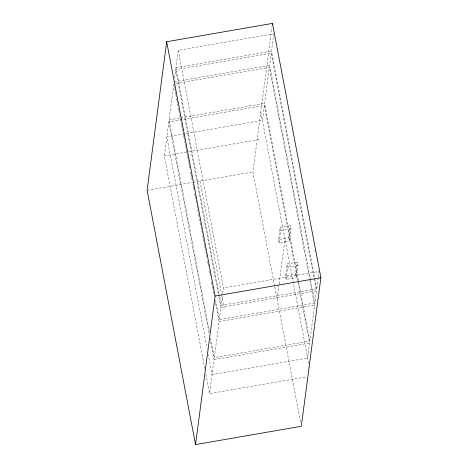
<?xml version="1.0" encoding="UTF-8"?>
<svg xmlns="http://www.w3.org/2000/svg" width="468" height="468" viewBox="0 0 468 468"><rect width="100%" height="100%" fill="white"/><g stroke="black" fill="none" stroke-linecap="round" stroke-linejoin="round"><path stroke-width="0.35" stroke-dasharray="2.34 1.75" d="M204.791 368.497L164.321 155.932L168.796 121.937L264.344 105.376L297.981 282.034M209.395 331.759L169.059 119.913L173.804 83.889L269.352 67.328L309.553 278.46M174.541 78.291L175.67 69.72L271.218 53.165L316.473 290.862L314.876 303.007L219.328 319.562L215.496 299.456M219.006 293.91L175.933 67.696L178.226 50.292L273.06 33.86M305.124 377.079L209.576 393.635L214.051 359.635L210.226 339.528M309.687 279.18L314.613 305.031L309.869 341.055L214.321 357.61L219.059 321.586L215.233 301.48M219.328 319.562L220.925 307.423L218.878 296.648M318.211 277.7L316.742 288.838L221.194 305.399L222.382 296.349M222.75 293.565L223.482 287.995L178.226 50.292M274.669 286.246L252.907 171.943L271.984 27.004M264.344 105.376L262.373 120.352L185.504 133.672M298.385 280.73L264.613 103.352L269.352 67.328M310.5 280.028L269.621 65.304L271.218 53.165M316.742 288.838L271.487 51.141L273.78 33.737M278.542 239.493L280.139 227.349L290.376 225.576L291.008 228.899L289.411 241.043L279.174 242.816L278.542 239.493L288.779 237.721L290.376 225.576M279.174 242.816L280.771 230.677L280.139 227.349M277.114 299.105L279.016 284.673M279.109 283.947L285 239.201M285.503 276.061L287.1 263.923L297.338 262.144L297.97 265.473L296.373 277.612L286.135 279.39L285.503 276.061L295.741 274.289L297.338 262.144M286.135 279.39L287.732 267.246L287.1 263.923M298.116 282.754L309.6 343.079L307.628 358.055L212.08 374.611L208.254 354.504M318.298 277.003L319.036 271.434L223.482 287.995M175.933 67.696L271.487 51.141M174.073 81.865L269.621 65.304M169.059 119.913L179.841 118.041M180.554 117.918L264.613 103.352M184.784 133.795L166.824 136.908L207.16 348.759M164.321 155.932L259.869 139.376M147.116 190.277L192.149 182.473M192.863 182.35L252.907 171.943M280.771 230.677L291.008 228.899M287.732 267.246L297.97 265.473M220.925 307.423L316.473 290.862M219.059 321.586L314.613 305.031M214.051 359.635L309.6 343.079M314.935 249.894L315.344 252.047M310.641 280.741L314.876 303.007M298.52 281.449L309.869 341.055M288.779 237.721L289.411 241.043M295.741 274.289L296.373 277.612M260.793 112.039L308.687 363.595M274.804 286.96L300.649 422.698M200.011 181.11L221.504 293.986M221.639 294.7L224.225 308.272M219.141 294.624L221.194 305.399M175.67 69.72L218.737 295.934M174.078 85.322L174.623 88.195M174.763 88.914L175.172 91.067M175.307 91.787L175.716 93.939M175.857 94.659L176.401 97.531M176.541 98.251L176.951 100.404M177.085 101.123L177.495 103.276M177.635 103.995L178.729 109.74M178.864 110.46L181.596 124.821M181.736 125.541L182.146 127.694M182.28 128.413L183.374 134.158M183.514 134.878L183.924 137.03M184.059 137.75L184.608 140.622M184.743 141.336L185.152 143.495M185.287 144.208L185.697 146.367M185.837 147.081L186.246 149.239M186.381 149.953L186.931 152.825M187.065 153.545L187.475 155.698M187.615 156.417L188.025 158.57M188.159 159.29L188.709 162.162M188.844 162.882L189.253 165.034M189.394 165.754L189.803 167.907M190.622 172.218L191.032 174.371M191.166 175.09L191.582 177.243M191.716 177.963L192.126 180.116M192.945 184.427L193.354 186.58M193.495 187.299L194.179 190.891M194.723 193.764L195.133 195.916M195.273 196.636L196.776 204.534M196.911 205.253L198.549 213.87M198.689 214.59L200.877 226.079M201.012 226.793L202.656 235.41M202.79 236.129L203.2 238.288M203.34 239.002L204.428 244.746M204.569 245.466L204.978 247.619M205.113 248.338L206.207 254.083M206.347 254.803L206.757 256.955M207.576 261.267L207.985 263.42M208.125 264.139L208.535 266.292M209.354 270.603L209.763 272.756M209.898 273.476L210.582 277.062M211.542 282.093L213.18 290.71M213.32 291.429L214.139 295.735M210.629 338.224L214.321 357.61M168.796 121.937L209.132 333.783M205.885 374.248L209.576 393.635"/><path stroke-width="0.7" d="M166.672 41.734L147.116 190.277L195.536 444.6L301.328 426.266L320.884 277.723L272.464 23.4L166.672 41.734L215.093 296.057L195.536 444.6M272.271 24.839L272.464 23.4M215.093 296.057L320.884 277.723"/></g></svg>
